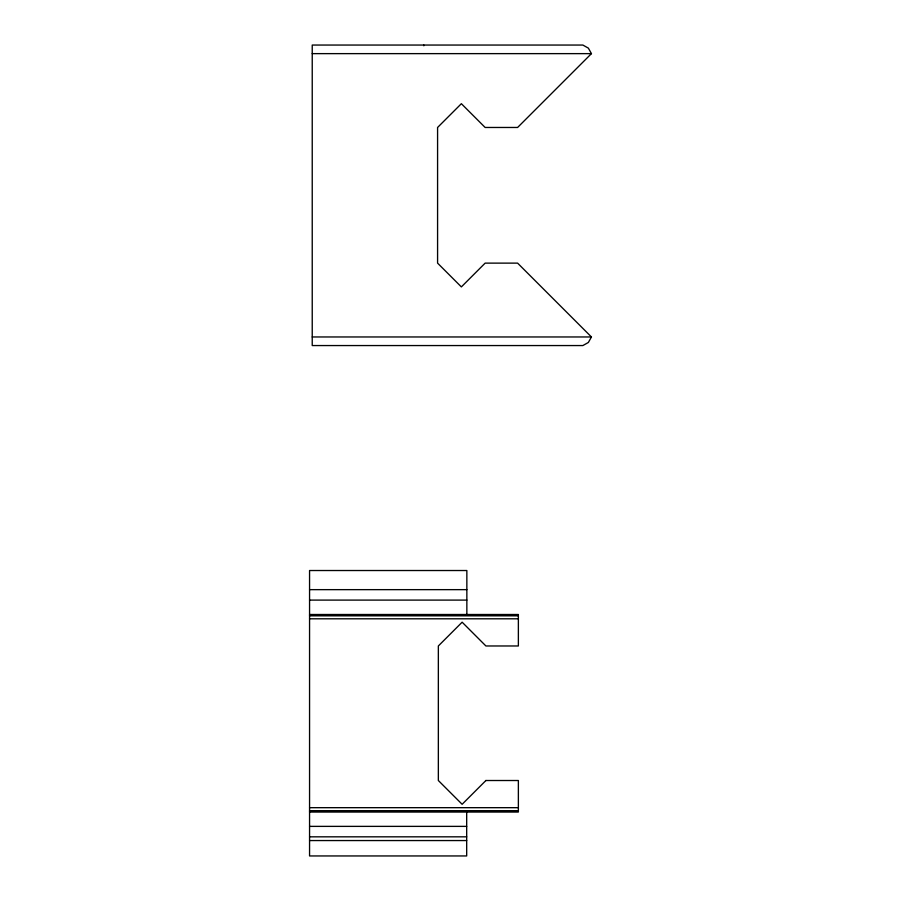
<?xml version="1.0" encoding="UTF-8"?>
<svg xmlns="http://www.w3.org/2000/svg" width="901" height="901" viewBox="0 0 901 901"><rect width="100%" height="100%" fill="white"/><g stroke="black" fill="none" stroke-linecap="round" stroke-linejoin="round"><path stroke-width="1.35" d="M591.439 336.963L588.364 342.47L582.857 345.556L312.23 345.556L312.23 45.05L582.857 45.05L588.364 48.125L591.439 53.632L517.602 127.469L485.143 127.469L461.368 103.694L437.582 127.469L437.582 263.126L461.368 286.912L485.143 263.126L517.602 263.126L591.439 336.963L312.23 336.963M485.909 780.514L462.134 804.289L438.348 780.514L438.348 645.972L462.134 622.186L485.909 645.972L518.368 645.972L518.368 614.505L309.561 614.505M312.23 53.632L591.439 53.632M309.561 589.648L466.853 589.648M309.561 600.1L466.853 600.1M309.561 615.079L518.368 615.079M309.561 615.394L518.368 615.394M309.561 615.755L518.368 615.755M309.561 618.796L518.368 618.796M485.707 780.514L518.368 780.514L518.368 811.981L309.561 811.981M309.561 807.679L518.368 807.679M309.561 810.72L518.368 810.72M309.561 811.091L518.368 811.091M309.561 811.396L518.368 811.396M309.561 826.375L466.684 826.375M309.561 836.826L466.684 836.826M309.561 840.554L466.684 840.554M466.853 614.505L466.853 570.524L309.561 570.524L309.561 855.95L466.684 855.95L466.684 811.981M423.842 45.05L423.842 45.782"/></g></svg>
